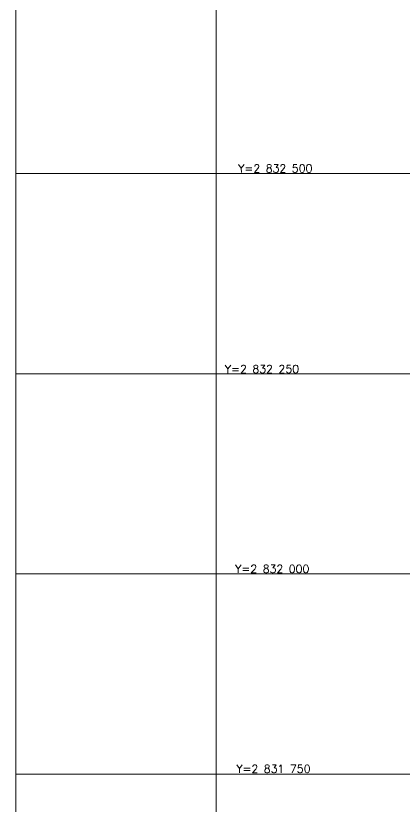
# Model space of a CAD drawing. Header units: millimetres. Extents: x 694000 to 697250, y 2830250 to 2835500.
# Drawn here: x 694000 to 694485, y 2831710 to 2832697 of the extents above; entities that cross this region are included whole.
import ezdxf
from ezdxf.enums import TextEntityAlignment as Align

# ---------------------------------------------------------------- set-up
doc = ezdxf.new("R2010")
doc.units = ezdxf.units.MM
doc.header["$LTSCALE"] = 0.005
doc.layers.add('EJE DE COORDENADAS', color=8, linetype='Continuous', lineweight=9)
doc.styles.add('ROMANS', font='romans')

msp = doc.modelspace()

# ---------------------------------------------------------------- linework, layer by layer
at = {"layer": 'EJE DE COORDENADAS'}
for p, q in [((694000, 2835500), (694000, 2830250)), ((694250, 2835500), (694250, 2830250)), ((694000, 2832500), (697250, 2832500)), ((694000, 2832250), (697250, 2832250)), ((694000, 2832000), (697250, 2832000)), ((694000, 2831750), (697250, 2831750))]:
    msp.add_line(p, q, dxfattribs=at)

# ---------------------------------------------------------------- texts
at = {"layer": 'EJE DE COORDENADAS', "color": 7, "style": 'ROMANS'}
for s, p in [('Y=2 832 500', (694370.09, 2832506.28)), ('Y=2 832 000', (694366.26, 2832006.28)), ('Y=2 831 750', (694367.71, 2831756.61))]:
    msp.add_text(s, height=10, rotation=0.01658, dxfattribs=at).set_placement(p, align=Align.MIDDLE_RIGHT)
msp.add_text('Y=2 832 250', height=10, rotation=0.01658, dxfattribs=at).set_placement((694260.85, 2832255.8), align=Align.MIDDLE_LEFT)

doc.saveas('drawing.dxf')
